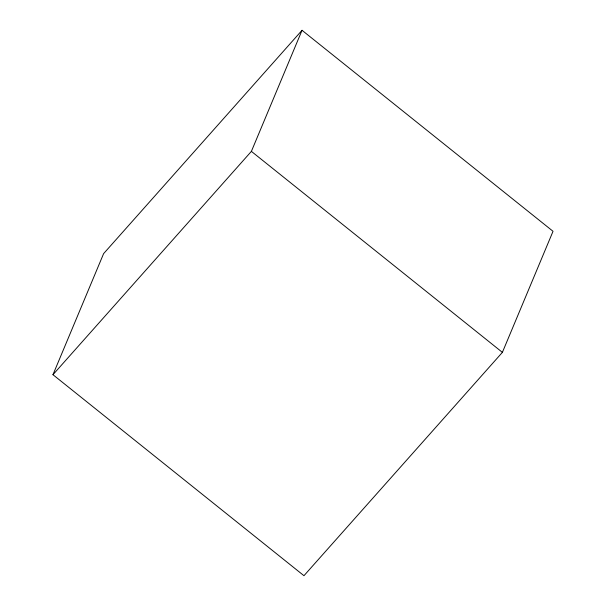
<?xml version="1.0" encoding="UTF-8"?>
<svg xmlns="http://www.w3.org/2000/svg" width="606" height="606" viewBox="0 0 606 606"><rect width="100%" height="100%" fill="white"/><g stroke="black" fill="none" stroke-linecap="round" stroke-linejoin="round"><path stroke-width="0.91" d="M52.964 374.705L103.611 253.634L302.038 30.3L553.036 231.295L502.389 352.366L303.962 575.7L52.964 374.705L251.392 151.371L302.038 30.3M251.392 151.371L502.389 352.366"/></g></svg>
